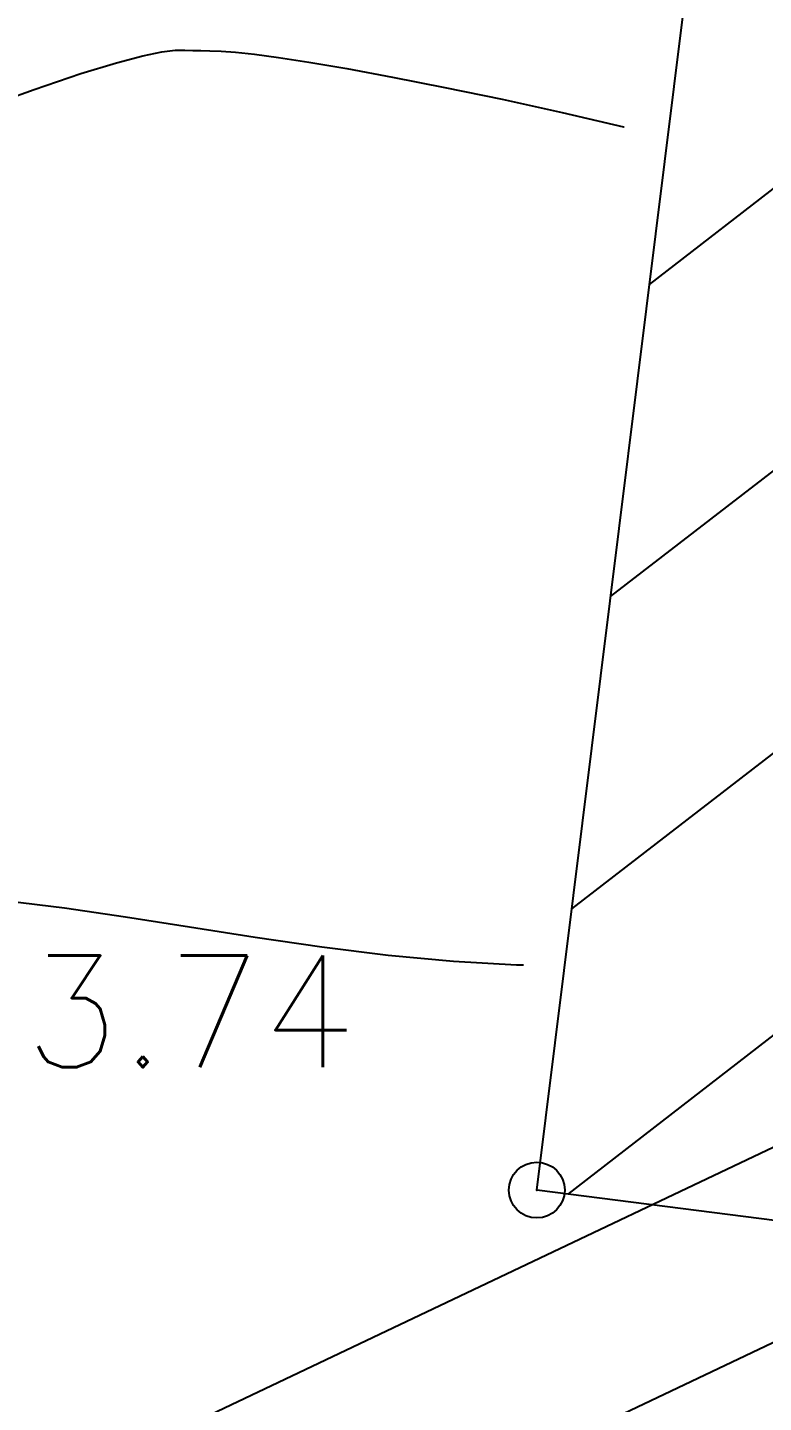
# Model space of a CAD drawing. Header units: millimetres. Extents: x 524954 to 526204, y 9523489 to 9524010.
# Drawn here: x 525853.4 to 525860, y 9523672.69 to 9523685.01 of the extents above; entities that cross this region are included whole.
import ezdxf

# ---------------------------------------------------------------- set-up
doc = ezdxf.new("R2010")
doc.units = ezdxf.units.MM
doc.header["$PDMODE"] = 32
doc.header["$PDSIZE"] = 0.5
for name, color, linetype in [('Bati', 6, 'Continuous'), ('Bati_H', 1, 'Continuous'), ('CN_02_00', 4, 'Continuous'), ('CN_05_00', 6, 'Continuous'), ('PLUME_5', 6, 'Continuous'), ('PLUME_6', 2, 'Continuous'), ('TopoAlt', 3, 'Continuous'), ('TOPOJIS', 7, 'Continuous')]:
    doc.layers.add(name, color=color, linetype=linetype)
doc.styles.add('Simplex 1.0', font='Simplex.shx', dxfattribs={"width": 0.99, "height": 1})

# ---------------------------------------------------------------- blocks, each defined once
blk = doc.blocks.new('TCPOINT M')
at = {"color": 0}
blk.add_point((0, 0), dxfattribs=at)
at = {"layer": 'TopoAlt', "style": 'Simplex 1.0', "width": 0.99}
blk.add_attdef('ALT', (0.15, 0.15), '', height=1, dxfattribs=at)

msp = doc.modelspace()

# ---------------------------------------------------------------- hatches: boundary and pattern name
at = {"layer": 'Bati_H'}
h = msp.add_hatch(dxfattribs=at)
h.set_pattern_fill('_U', color=256, scale=2, angle=217.7241, style=0, pattern_type=0)
h.set_pattern_definition([(217.724095748, (0, 0), (1.22371947054, -1.58193257044), [])])
h.paths.add_polyline_path([(525861.126, 9523674.191), (525857.966, 9523674.595), (525859.606, 9523687.773), (525862.931, 9523687.187), (525862.788, 9523687.205)])

# ---------------------------------------------------------------- linework, layer by layer
at = {"layer": 'Bati', "flags": 128}
msp.add_lwpolyline([(525861.126, 9523674.191), (525857.966, 9523674.595), (525859.606, 9523687.773), (525862.931, 9523687.187), (525862.788, 9523687.205)], close=True, dxfattribs=at)
at = {"layer": 'CN_02_00', "elevation": 274, "flags": 128}
msp.add_lwpolyline([(525853.223, 9523677.187), (525853.735, 9523677.123), (525854.282, 9523677.042), (525854.855, 9523676.952), (525855.444, 9523676.86), (525856.04, 9523676.773), (525856.635, 9523676.699), (525857.219, 9523676.644), (525857.785, 9523676.614), (525857.848, 9523676.613)], dxfattribs=at)
at = {"layer": 'CN_05_00', "elevation": 275, "flags": 128}
msp.add_lwpolyline([(525852.93, 9523684.263), (525853.465, 9523684.455), (525853.884, 9523684.596), (525854.202, 9523684.694), (525854.438, 9523684.756), (525854.607, 9523684.79), (525854.727, 9523684.805), (525854.814, 9523684.806), (525854.885, 9523684.803), (525854.957, 9523684.802), (525855.038, 9523684.8), (525855.139, 9523684.797), (525855.269, 9523684.787), (525855.438, 9523684.77), (525855.653, 9523684.742), (525855.926, 9523684.7), (525856.265, 9523684.642), (525856.674, 9523684.565), (525857.143, 9523684.472), (525857.655, 9523684.366), (525858.194, 9523684.248), (525858.744, 9523684.121), (525858.75, 9523684.12)], dxfattribs=at)
at = {"layer": 'PLUME_5'}
msp.add_lwpolyline([(525883.284, 9523685.805), (525874.636, 9523680.662), (525866.413, 9523676.552), (525865.951, 9523676.017), (525857.229, 9523671.871)], dxfattribs=at)
at = {"layer": 'PLUME_6'}
msp.add_lwpolyline([(525882.713, 9523686.766), (525874.028, 9523682.121), (525865.841, 9523677.513), (525865.343, 9523677.477), (525856.621, 9523673.331), (525847.9, 9523669.185)], dxfattribs=at)

# ---------------------------------------------------------------- block references
at = {"layer": 'TOPOJIS'}
ref = msp.add_blockref('TCPOINT M', (525851.63, 9523675.645, 273.74), dxfattribs=at)
ref.add_attrib('ALT', '273.74', (525851.68, 9523675.695, 273.74), dxfattribs={"layer": 'TopoAlt', "height": 1, "style": 'Simplex 1.0', "width": 0.99})
msp.add_blockref('TCPOINT M', (525857.966, 9523674.595, 273.79), dxfattribs=at)

doc.saveas('drawing.dxf')
